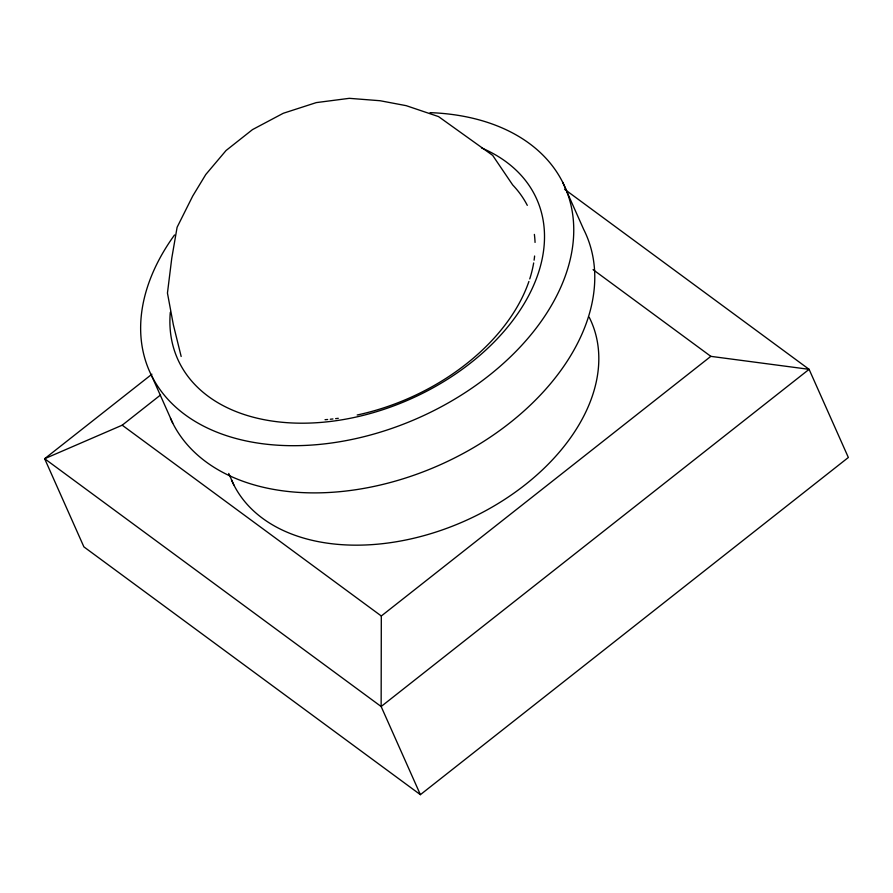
<?xml version="1.0" encoding="UTF-8"?>
<svg xmlns="http://www.w3.org/2000/svg" width="893" height="893" viewBox="0 0 893 893"><rect width="100%" height="100%" fill="white"/><g stroke="black" fill="none" stroke-linecap="round" stroke-linejoin="round"><path stroke-width="1.34" d="M151.91 374.2L44.65 458.712L381.144 706.519L809.103 369.334L710.839 356.352L381.311 615.991L381.144 706.519L420.391 794.67L848.35 457.484L809.103 369.334L564.577 189.26M420.391 794.67L83.897 546.873L44.65 458.712L122.207 425.191L160.528 394.996M593.064 269.63L710.839 356.352M122.207 425.191L381.311 615.991M562.657 182.205L583.676 229.401A227.224 151.743 -24 0 1 442.95 463.545A227.224 151.743 -24 0 1 170.429 418.237M228.72 473.446L233.799 484.854M151.743 375.964L172.751 423.159M181.167 356.474L173.376 324.885L167.449 293.06L171.769 258.211L177.104 227.268L192.732 196.025L205.781 174.515L226.063 150.504L252.496 129.608L283.271 113.277L316.289 102.606L349.308 98.33L380.072 100.73L406.181 105.664L438.53 116.592L492.668 155.382L512.694 184.951A189.294 126.415 -24 0 1 527.294 205.357M589.224 317.272A196.527 131.249 -24 0 1 466.994 520.016A196.527 131.249 -24 0 1 231.488 479.898M430.058 112.641A227.224 151.743 -24 0 1 555.133 298.82A227.224 151.743 -24 0 1 254.829 442.593A227.224 151.743 -24 0 1 174.537 234.959M481.506 147.903A196.527 131.249 -24 0 1 428.316 390.375A196.527 131.249 -24 0 1 170.306 312.316M534.371 234.401A183.578 122.598 -24 0 1 535.052 242.416M534.606 256.012A183.578 122.598 -24 0 1 534.103 260.176M533.668 262.955A183.578 122.598 -24 0 1 529.739 278.94M528.913 281.451A183.578 122.598 -24 0 1 357.178 415.011M338.291 418.304A183.578 122.598 -24 0 1 335.612 418.65M332.944 418.962A183.578 122.598 -24 0 1 330.298 419.241M327.664 419.487A183.578 122.598 -24 0 1 325.041 419.699"/></g></svg>
